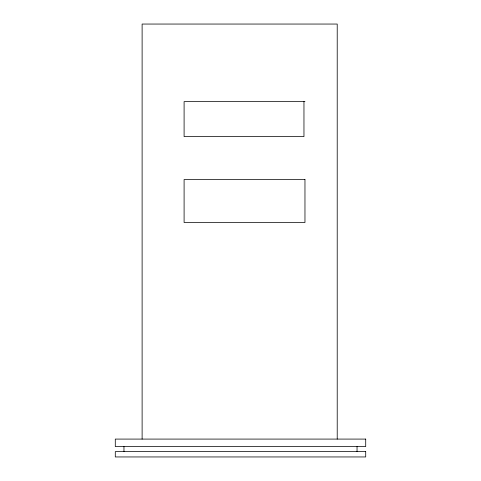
<?xml version="1.0" encoding="UTF-8"?>
<svg xmlns="http://www.w3.org/2000/svg" width="481" height="481" viewBox="0 0 481 481"><rect width="100%" height="100%" fill="white"/><g stroke="black" fill="none" stroke-linecap="round" stroke-linejoin="round"><path stroke-width="0.72" d="M304.966 101.629L184.097 101.629L184.097 136.604L303.962 136.604L303.962 101.629M357.04 446.572L357.04 451.623M337.217 439.087L337.217 24.05L142.117 24.05L142.117 439.087M123.96 446.572L123.96 451.623M304.966 179.551L184.097 179.551L184.097 222.505L304.966 222.505L304.966 179.551M365.71 439.087L115.29 439.087L115.29 446.572L365.71 446.572L365.71 439.087M365.71 451.623L115.29 451.623L115.29 456.95L365.71 456.95L365.71 451.623"/></g></svg>
